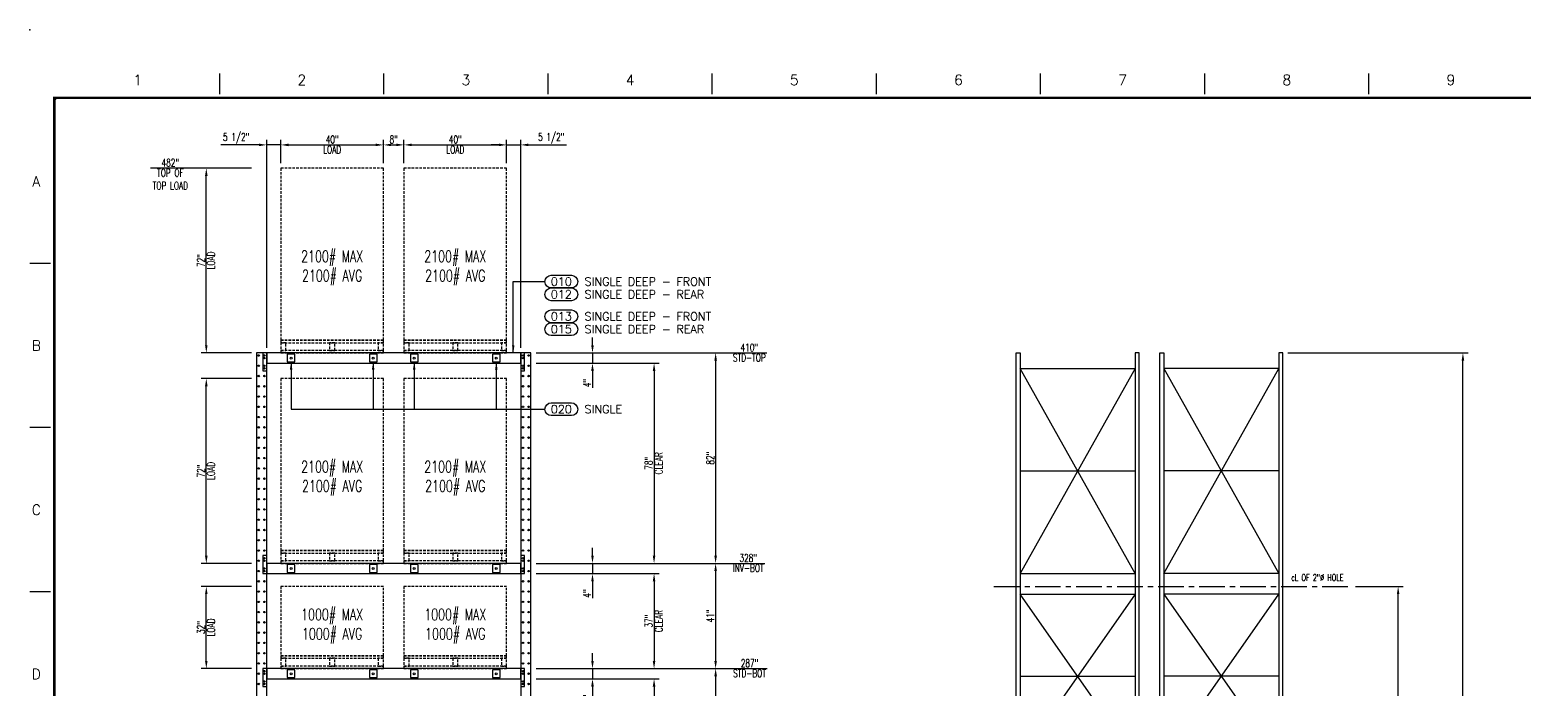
# Model space of a CAD drawing. Extents: x -805 to 239, y -158 to 536.
# Drawn here: x -805 to -222, y 279 to 536 of the extents above; entities that cross this region are included whole.
import ezdxf
from ezdxf.enums import TextEntityAlignment as Align

# ---------------------------------------------------------------- set-up
doc = ezdxf.new("R2010")
doc.units = 0
doc.header["$LTSCALE"] = 8
doc.header["$MEASUREMENT"] = 0
doc.linetypes.add('CENTER', pattern=[2, 1.25, -0.25, 0.25, -0.25])
doc.linetypes.add('HIDDEN2', pattern=[0.1875, 0.125, -0.0625])
doc.layers.get('0').update_dxf_attribs({"linetype": 'CONTINUOUS'})
doc.layers.get('DEFPOINTS').update_dxf_attribs({"linetype": 'CONTINUOUS'})
for name, color, linetype in [('BORD', 15, 'CONTINUOUS'), ('CENTERL', 135, 'CENTER'), ('FDIM', 2, 'CONTINUOUS'), ('OBJGREEN', 3, 'CONTINUOUS'), ('RACKDIM', 7, 'CONTINUOUS'), ('RACKLOAD', 254, 'HIDDEN2'), ('RACKPALLET', 254, 'HIDDEN2'), ('RACKSHELF', 20, 'CONTINUOUS'), ('RACKUPRIGHT', 180, 'CONTINUOUS'), ('TEXTL', 3, 'CONTINUOUS')]:
    doc.layers.add(name, color=color, linetype=linetype)
doc.styles.add('2thirds', font='romans.shx', dxfattribs={"width": 0.7})
doc.styles.add('DCMARCH', font='stylu.ttf', dxfattribs={"width": 0.75, "oblique": 15})
doc.styles.add('ROMAND', font='ROMAND')
doc.styles.add('SIMPLEX', font='SIMPLEX')
doc.dimstyles.new('2tfrac16', dxfattribs={"dimscale": 32, "dimtxt": 0.0938, "dimasz": 0.0938, "dimexe": 0.0625, "dimexo": 0.0625, "dimgap": 0.01, "dimtad": 1, "dimdec": 4, "dimzin": 1, "dimdsep": 46, "dimlunit": 5, "dimtxsty": '2thirds', "dimcen": 0.0625, "dimclrd": 256, "dimclre": 256, "dimclrt": 256, "dimadec": 0, "dimazin": 0, "dimtfac": 0.75, "dimtdec": 4, "dimtmove": 0, "dimatfit": 0, "dimfxl": 0, "dimtvp": 0.75, "dimfrac": 2, "dimtolj": 1, "dimtzin": 0, "dimarcsym": 0})
doc.dimstyles.new('2tfrac32', dxfattribs={"dimscale": 32, "dimtxt": 0.0938, "dimasz": 0.0938, "dimexe": 0.0625, "dimexo": 0.0625, "dimgap": 0.01, "dimtad": 1, "dimdec": 5, "dimzin": 1, "dimdsep": 46, "dimlunit": 5, "dimtxsty": '2thirds', "dimcen": 0.0625, "dimclrd": 256, "dimclre": 256, "dimclrt": 256, "dimadec": 0, "dimazin": 0, "dimtfac": 0.75, "dimtdec": 4, "dimtmove": 0, "dimatfit": 0, "dimfxl": 0, "dimtvp": 0.75, "dimfrac": 2, "dimtolj": 1, "dimtzin": 0, "dimarcsym": 0})

# ---------------------------------------------------------------- blocks, each defined once
blk = doc.blocks.new('*D27')
at = {"layer": 'DEFPOINTS', "color": 0}
for p in [(-609.46, 287), (-609.46, 283), (-585.47, 283)]:
    blk.add_point(p, dxfattribs=at)
at = {"layer": 'RACKDIM', "lineweight": -2}
for p, q in [((-585.47, 290), (-585.47, 293)), ((-607.46, 287), (-583.46, 287)), ((-585.47, 287), (-585.47, 283)), ((-607.46, 283), (-583.46, 283)), ((-585.47, 280), (-585.47, 273.46))]:
    blk.add_line(p, q, dxfattribs=at)
at = {"layer": 'RACKDIM'}
for points in [[(-585.97, 290), (-584.96, 290), (-585.47, 287)], [(-585.97, 280), (-584.96, 280), (-585.47, 283)]]:
    blk.add_solid(points, dxfattribs=at)
at = {"layer": 'RACKDIM', "insert": (-587.57, 275.23), "char_height": 3.002, "attachment_point": 5, "rotation": 89.99979, "style": '2thirds'}
blk.add_mtext('\\A1;4"', dxfattribs=at)
blk = doc.blocks.new('*D28')
at = {"layer": 'DEFPOINTS', "color": 0}
for p in [(-609.46, 283), (-609.46, 246), (-561.47, 246)]:
    blk.add_point(p, dxfattribs=at)
at = {"layer": 'RACKDIM', "lineweight": -2}
for p, q in [((-607.46, 283), (-559.46, 283)), ((-561.46, 280), (-561.47, 249)), ((-607.46, 246), (-559.47, 246))]:
    blk.add_line(p, q, dxfattribs=at)
at = {"layer": 'RACKDIM'}
for points in [[(-561.97, 280), (-560.96, 280), (-561.46, 283)], [(-561.97, 249), (-560.96, 249), (-561.47, 246)]]:
    blk.add_solid(points, dxfattribs=at)
at = {"layer": 'RACKDIM', "char_height": 3.002, "attachment_point": 5, "rotation": 89.99979, "style": '2thirds'}
for s, insert in [('\\A1;CLEAR', (-559.64, 264.5)), ('\\A1;37"', (-563.57, 264.5))]:
    blk.add_mtext(s, dxfattribs=dict(at, insert=insert))
blk = doc.blocks.new('*D29')
at = {"layer": 'DEFPOINTS', "color": 0}
for p in [(-609.46, 287), (-609.46, 246), (-537.47, 246)]:
    blk.add_point(p, dxfattribs=at)
at = {"layer": 'RACKDIM', "lineweight": -2}
for p, q in [((-607.46, 287), (-535.46, 287)), ((-537.46, 284), (-537.47, 249)), ((-607.46, 246), (-535.47, 246))]:
    blk.add_line(p, q, dxfattribs=at)
at = {"layer": 'RACKDIM'}
for points in [[(-537.97, 284), (-536.96, 284), (-537.46, 287)], [(-537.97, 249), (-536.96, 249), (-537.47, 246)]]:
    blk.add_solid(points, dxfattribs=at)
at = {"layer": 'RACKDIM', "insert": (-539.57, 266.5), "char_height": 3.002, "attachment_point": 5, "rotation": 89.99979, "style": '2thirds'}
blk.add_mtext('\\A1;41"', dxfattribs=at)
blk = doc.blocks.new('*D30')
at = {"layer": 'DEFPOINTS', "color": 0}
for p in [(-609.46, 287), (-531.46, 287), (-712.46, 0)]:
    blk.add_point(p, dxfattribs=at)
at = {"layer": 'RACKDIM', "lineweight": -2}
blk.add_line((-607.46, 287), (-517.34, 287), dxfattribs=at)
at = {"layer": 'RACKDIM', "attachment_point": 5, "style": '2thirds'}
for s, insert, char_height in [('\\A1;STD-BOT', (-524.24, 285.18), 3.0016), ('\\A1;287"', (-524.24, 289.11), 3.002)]:
    blk.add_mtext(s, dxfattribs=dict(at, insert=insert, char_height=char_height))
blk = doc.blocks.new('*D31')
at = {"layer": 'DEFPOINTS', "color": 0}
for p in [(-736.02, 319), (-716.46, 319), (-716.46, 287)]:
    blk.add_point(p, dxfattribs=at)
at = {"layer": 'RACKDIM', "lineweight": -2}
for p, q in [((-718.46, 319), (-738.02, 319)), ((-736.02, 290), (-736.02, 316)), ((-718.46, 287), (-738.02, 287))]:
    blk.add_line(p, q, dxfattribs=at)
at = {"layer": 'RACKDIM'}
for points in [[(-736.52, 316), (-735.52, 316), (-736.02, 319)], [(-736.52, 290), (-735.52, 290), (-736.02, 287)]]:
    blk.add_solid(points, dxfattribs=at)
at = {"layer": 'RACKDIM', "char_height": 3.002, "attachment_point": 5, "rotation": 89.99979, "style": '2thirds'}
for s, insert in [('\\A1;32"', (-738.12, 303)), ('\\A1;LOAD', (-734.2, 303))]:
    blk.add_mtext(s, dxfattribs=dict(at, insert=insert))
blk = doc.blocks.new('*D32')
at = {"layer": 'DEFPOINTS', "color": 0}
for p in [(-609.46, 328), (-609.46, 324), (-585.47, 324)]:
    blk.add_point(p, dxfattribs=at)
at = {"layer": 'RACKDIM', "lineweight": -2}
for p, q in [((-585.47, 331), (-585.47, 334)), ((-607.46, 328), (-583.46, 328)), ((-585.47, 328), (-585.47, 324)), ((-607.46, 324), (-583.46, 324)), ((-585.47, 321), (-585.47, 314.46))]:
    blk.add_line(p, q, dxfattribs=at)
at = {"layer": 'RACKDIM'}
for points in [[(-585.97, 331), (-584.96, 331), (-585.47, 328)], [(-585.97, 321), (-584.96, 321), (-585.47, 324)]]:
    blk.add_solid(points, dxfattribs=at)
at = {"layer": 'RACKDIM', "insert": (-587.57, 316.23), "char_height": 3.002, "attachment_point": 5, "rotation": 89.99979, "style": '2thirds'}
blk.add_mtext('\\A1;4"', dxfattribs=at)
blk = doc.blocks.new('*D33')
at = {"layer": 'DEFPOINTS', "color": 0}
for p in [(-609.46, 324), (-609.46, 287), (-561.47, 287)]:
    blk.add_point(p, dxfattribs=at)
at = {"layer": 'RACKDIM', "lineweight": -2}
for p, q in [((-607.46, 324), (-559.46, 324)), ((-561.46, 321), (-561.47, 290)), ((-607.46, 287), (-559.47, 287))]:
    blk.add_line(p, q, dxfattribs=at)
at = {"layer": 'RACKDIM'}
for points in [[(-561.97, 321), (-560.96, 321), (-561.46, 324)], [(-561.97, 290), (-560.96, 290), (-561.47, 287)]]:
    blk.add_solid(points, dxfattribs=at)
at = {"layer": 'RACKDIM', "char_height": 3.002, "attachment_point": 5, "rotation": 89.99979, "style": '2thirds'}
for s, insert in [('\\A1;CLEAR', (-559.64, 305.5)), ('\\A1;37"', (-563.57, 305.5))]:
    blk.add_mtext(s, dxfattribs=dict(at, insert=insert))
blk = doc.blocks.new('*D34')
at = {"layer": 'DEFPOINTS', "color": 0}
for p in [(-609.46, 328), (-609.46, 287), (-537.47, 287)]:
    blk.add_point(p, dxfattribs=at)
at = {"layer": 'RACKDIM', "lineweight": -2}
for p, q in [((-607.46, 328), (-535.46, 328)), ((-537.46, 325), (-537.47, 290)), ((-607.46, 287), (-535.47, 287))]:
    blk.add_line(p, q, dxfattribs=at)
at = {"layer": 'RACKDIM'}
for points in [[(-537.97, 325), (-536.96, 325), (-537.46, 328)], [(-537.97, 290), (-536.96, 290), (-537.47, 287)]]:
    blk.add_solid(points, dxfattribs=at)
at = {"layer": 'RACKDIM', "insert": (-539.57, 307.5), "char_height": 3.002, "attachment_point": 5, "rotation": 89.99979, "style": '2thirds'}
blk.add_mtext('\\A1;41"', dxfattribs=at)
blk = doc.blocks.new('*D35')
at = {"layer": 'DEFPOINTS', "color": 0}
for p in [(-609.46, 328), (-531.46, 328), (-712.46, 0)]:
    blk.add_point(p, dxfattribs=at)
at = {"layer": 'RACKDIM', "lineweight": -2}
blk.add_line((-607.46, 328), (-518.34, 328), dxfattribs=at)
at = {"layer": 'RACKDIM', "attachment_point": 5, "style": '2thirds'}
for s, insert, char_height in [('\\A1;INV-BOT', (-524.74, 326.18), 3.0016), ('\\A1;328"', (-524.74, 330.11), 3.002)]:
    blk.add_mtext(s, dxfattribs=dict(at, insert=insert, char_height=char_height))
blk = doc.blocks.new('*D36')
at = {"layer": 'DEFPOINTS', "color": 0}
for p in [(-736.02, 400), (-716.46, 400), (-716.46, 328)]:
    blk.add_point(p, dxfattribs=at)
at = {"layer": 'RACKDIM', "lineweight": -2}
for p, q in [((-718.46, 400), (-738.02, 400)), ((-736.02, 331), (-736.02, 397)), ((-718.46, 328), (-738.02, 328))]:
    blk.add_line(p, q, dxfattribs=at)
at = {"layer": 'RACKDIM'}
for points in [[(-736.52, 397), (-735.52, 397), (-736.02, 400)], [(-736.52, 331), (-735.52, 331), (-736.02, 328)]]:
    blk.add_solid(points, dxfattribs=at)
at = {"layer": 'RACKDIM', "char_height": 3.002, "attachment_point": 5, "rotation": 89.99979, "style": '2thirds'}
for s, insert in [('\\A1;LOAD', (-734.2, 364)), ('\\A1;72"', (-738.12, 364))]:
    blk.add_mtext(s, dxfattribs=dict(at, insert=insert))
blk = doc.blocks.new('*D37')
at = {"layer": 'DEFPOINTS', "color": 0}
for p in [(-609.46, 410), (-609.46, 406), (-585.47, 406)]:
    blk.add_point(p, dxfattribs=at)
at = {"layer": 'RACKDIM', "lineweight": -2}
for p, q in [((-585.47, 413), (-585.47, 416)), ((-607.46, 410), (-583.46, 410)), ((-585.47, 410), (-585.47, 406)), ((-607.46, 406), (-583.46, 406)), ((-585.47, 403), (-585.47, 396.46))]:
    blk.add_line(p, q, dxfattribs=at)
at = {"layer": 'RACKDIM'}
for points in [[(-585.97, 413), (-584.96, 413), (-585.47, 410)], [(-585.97, 403), (-584.96, 403), (-585.47, 406)]]:
    blk.add_solid(points, dxfattribs=at)
at = {"layer": 'RACKDIM', "insert": (-587.57, 398.23), "char_height": 3.002, "attachment_point": 5, "rotation": 89.99979, "style": '2thirds'}
blk.add_mtext('\\A1;4"', dxfattribs=at)
blk = doc.blocks.new('*D38')
at = {"layer": 'DEFPOINTS', "color": 0}
for p in [(-609.46, 406), (-609.46, 328), (-561.47, 328)]:
    blk.add_point(p, dxfattribs=at)
at = {"layer": 'RACKDIM', "lineweight": -2}
for p, q in [((-607.46, 406), (-559.46, 406)), ((-561.46, 403), (-561.47, 331)), ((-607.46, 328), (-559.47, 328))]:
    blk.add_line(p, q, dxfattribs=at)
at = {"layer": 'RACKDIM'}
for points in [[(-561.97, 403), (-560.96, 403), (-561.46, 406)], [(-561.97, 331), (-560.96, 331), (-561.47, 328)]]:
    blk.add_solid(points, dxfattribs=at)
at = {"layer": 'RACKDIM', "char_height": 3.002, "attachment_point": 5, "rotation": 89.99979, "style": '2thirds'}
for s, insert in [('\\A1;78"', (-563.57, 367)), ('\\A1;CLEAR', (-559.64, 367))]:
    blk.add_mtext(s, dxfattribs=dict(at, insert=insert))
blk = doc.blocks.new('*D39')
at = {"layer": 'DEFPOINTS', "color": 0}
for p in [(-609.46, 410), (-609.46, 328), (-537.47, 328)]:
    blk.add_point(p, dxfattribs=at)
at = {"layer": 'RACKDIM', "lineweight": -2}
for p, q in [((-607.46, 410), (-535.46, 410)), ((-537.46, 407), (-537.47, 331)), ((-607.46, 328), (-535.47, 328))]:
    blk.add_line(p, q, dxfattribs=at)
at = {"layer": 'RACKDIM'}
for points in [[(-537.97, 407), (-536.96, 407), (-537.46, 410)], [(-537.97, 331), (-536.96, 331), (-537.47, 328)]]:
    blk.add_solid(points, dxfattribs=at)
at = {"layer": 'RACKDIM', "insert": (-539.57, 369), "char_height": 3.002, "attachment_point": 5, "rotation": 89.99979, "style": '2thirds'}
blk.add_mtext('\\A1;82"', dxfattribs=at)
blk = doc.blocks.new('*D40')
at = {"layer": 'DEFPOINTS', "color": 0}
for p in [(-609.46, 410), (-531.46, 410), (-712.46, 0)]:
    blk.add_point(p, dxfattribs=at)
at = {"layer": 'RACKDIM', "lineweight": -2}
blk.add_line((-607.46, 410), (-517.54, 410), dxfattribs=at)
at = {"layer": 'RACKDIM', "attachment_point": 5, "style": '2thirds'}
for s, insert, char_height in [('\\A1;410"', (-524.34, 412.11), 3.002), ('\\A1;STD-TOP', (-524.34, 408.18), 3.0016)]:
    blk.add_mtext(s, dxfattribs=dict(at, insert=insert, char_height=char_height))
blk = doc.blocks.new('*D41')
at = {"layer": 'DEFPOINTS', "color": 0}
for p in [(-736.02, 482), (-716.46, 482), (-716.46, 410)]:
    blk.add_point(p, dxfattribs=at)
at = {"layer": 'RACKDIM', "lineweight": -2}
for p, q in [((-718.46, 482), (-738.02, 482)), ((-736.02, 413), (-736.02, 479)), ((-718.46, 410), (-738.02, 410))]:
    blk.add_line(p, q, dxfattribs=at)
at = {"layer": 'RACKDIM'}
for points in [[(-736.52, 479), (-735.52, 479), (-736.02, 482)], [(-736.52, 413), (-735.52, 413), (-736.02, 410)]]:
    blk.add_solid(points, dxfattribs=at)
at = {"layer": 'RACKDIM', "char_height": 3.002, "attachment_point": 5, "rotation": 89.99979, "style": '2thirds'}
for s, insert in [('\\A1;LOAD', (-734.2, 446)), ('\\A1;72"', (-738.12, 446))]:
    blk.add_mtext(s, dxfattribs=dict(at, insert=insert))
blk = doc.blocks.new('*D42')
at = {"layer": 'DEFPOINTS', "color": 0}
for p in [(-712.46, 491.07), (-706.96, 482), (-712.46, 410)]:
    blk.add_point(p, dxfattribs=at)
at = {"layer": 'RACKDIM', "lineweight": -2}
for p, q in [((-715.47, 491.07), (-730.31, 491.07)), ((-712.46, 412), (-712.46, 493.07)), ((-706.96, 491.07), (-712.46, 491.07)), ((-706.96, 484), (-706.96, 493.07)), ((-703.96, 491.07), (-700.96, 491.07))]:
    blk.add_line(p, q, dxfattribs=at)
at = {"layer": 'RACKDIM'}
for points in [[(-715.47, 491.57), (-715.47, 490.57), (-712.46, 491.07)], [(-703.96, 491.57), (-703.96, 490.57), (-706.96, 491.07)]]:
    blk.add_solid(points, dxfattribs=at)
at = {"layer": 'RACKDIM', "insert": (-724.39, 493.67), "char_height": 3.002, "attachment_point": 5, "style": '2thirds'}
blk.add_mtext('\\A1;5 1/2"', dxfattribs=at)
blk = doc.blocks.new('*D43')
at = {"layer": 'DEFPOINTS', "color": 0}
for p in [(-666.96, 491.07), (-706.96, 482), (-666.96, 482)]:
    blk.add_point(p, dxfattribs=at)
at = {"layer": 'RACKDIM', "lineweight": -2}
for p, q in [((-706.96, 484), (-706.96, 493.07)), ((-703.96, 491.07), (-669.97, 491.07)), ((-666.96, 484), (-666.96, 493.07))]:
    blk.add_line(p, q, dxfattribs=at)
at = {"layer": 'RACKDIM'}
for points in [[(-703.96, 491.57), (-703.96, 490.57), (-706.96, 491.07)], [(-669.97, 491.57), (-669.97, 490.57), (-666.96, 491.07)]]:
    blk.add_solid(points, dxfattribs=at)
at = {"layer": 'RACKDIM', "char_height": 3.002, "attachment_point": 5, "style": '2thirds'}
for s, insert in [('\\A1;LOAD', (-686.96, 489.24)), ('\\A1;40"', (-686.96, 493.17))]:
    blk.add_mtext(s, dxfattribs=dict(at, insert=insert))
blk = doc.blocks.new('*D44')
at = {"layer": 'DEFPOINTS', "color": 0}
for p in [(-658.96, 491.07), (-666.96, 482), (-658.96, 482)]:
    blk.add_point(p, dxfattribs=at)
at = {"layer": 'RACKDIM', "lineweight": -2}
for p, q in [((-666.96, 484), (-666.96, 493.07)), ((-663.96, 491.07), (-661.97, 491.07)), ((-658.96, 484), (-658.96, 493.07))]:
    blk.add_line(p, q, dxfattribs=at)
at = {"layer": 'RACKDIM'}
for points in [[(-663.96, 491.57), (-663.96, 490.57), (-666.96, 491.07)], [(-661.97, 491.57), (-661.97, 490.57), (-658.96, 491.07)]]:
    blk.add_solid(points, dxfattribs=at)
at = {"layer": 'RACKDIM', "insert": (-662.96, 493.17), "char_height": 3.002, "attachment_point": 5, "style": '2thirds'}
blk.add_mtext('\\A1;8"', dxfattribs=at)
blk = doc.blocks.new('*D45')
at = {"layer": 'DEFPOINTS', "color": 0}
for p in [(-618.96, 491.07), (-658.96, 482), (-618.96, 482)]:
    blk.add_point(p, dxfattribs=at)
at = {"layer": 'RACKDIM', "lineweight": -2}
for p, q in [((-658.96, 484), (-658.96, 493.07)), ((-655.96, 491.07), (-621.97, 491.07)), ((-618.96, 484), (-618.96, 493.07))]:
    blk.add_line(p, q, dxfattribs=at)
at = {"layer": 'RACKDIM'}
for points in [[(-655.96, 491.57), (-655.96, 490.57), (-658.96, 491.07)], [(-621.97, 491.57), (-621.97, 490.57), (-618.96, 491.07)]]:
    blk.add_solid(points, dxfattribs=at)
at = {"layer": 'RACKDIM', "char_height": 3.002, "attachment_point": 5, "style": '2thirds'}
for s, insert in [('\\A1;LOAD', (-638.96, 489.24)), ('\\A1;40"', (-638.96, 493.17))]:
    blk.add_mtext(s, dxfattribs=dict(at, insert=insert))
blk = doc.blocks.new('*D46')
at = {"layer": 'DEFPOINTS', "color": 0}
for p in [(-613.46, 491.07), (-618.96, 482), (-613.46, 410)]:
    blk.add_point(p, dxfattribs=at)
at = {"layer": 'RACKDIM', "lineweight": -2}
for p, q in [((-621.97, 491.07), (-624.97, 491.07)), ((-618.96, 484), (-618.96, 493.07)), ((-618.96, 491.07), (-613.46, 491.07)), ((-613.46, 412), (-613.46, 493.07)), ((-610.46, 491.07), (-595.62, 491.07))]:
    blk.add_line(p, q, dxfattribs=at)
at = {"layer": 'RACKDIM'}
for points in [[(-621.97, 491.57), (-621.97, 490.57), (-618.96, 491.07)], [(-610.46, 491.57), (-610.46, 490.57), (-613.46, 491.07)]]:
    blk.add_solid(points, dxfattribs=at)
at = {"layer": 'RACKDIM', "insert": (-601.54, 493.67), "char_height": 3.002, "attachment_point": 5, "style": '2thirds'}
blk.add_mtext('\\A1;5 1/2"', dxfattribs=at)
blk = doc.blocks.new('*D47')
at = {"layer": 'DEFPOINTS', "color": 0}
for p in [(-742.02, 482), (-716.46, 482), (-712.46, 0)]:
    blk.add_point(p, dxfattribs=at)
at = {"layer": 'RACKDIM', "lineweight": -2}
for p, q in [((-736.01, 482), (-757.74, 482)), ((-730.01, 482), (-736.01, 482)), ((-718.46, 482), (-730.01, 482))]:
    blk.add_line(p, q, dxfattribs=at)
at = {"layer": 'RACKDIM', "char_height": 3.002, "attachment_point": 5, "style": '2thirds'}
for s, insert in [('\\A1;482"', (-750.04, 484.11)), ('\\A1;TOP OF\\PTOP LOAD', (-750.04, 477.68))]:
    blk.add_mtext(s, dxfattribs=dict(at, insert=insert))
blk = doc.blocks.new('sbord_d')
at = {"layer": 'BORD'}
for p, q in [((2, 20.062), (2, 20.312)), ((4, 20.062), (4, 20.312)), ((6, 20.062), (6, 20.312)), ((8, 20.062), (8, 20.312)), ((10, 20.062), (10, 20.312)), ((12, 20.062), (12, 20.312)), ((14, 20.062), (14, 20.312)), ((16, 20.062), (16, 20.312)), ((-0.062, 18), (-0.312, 18)), ((-0.062, 16), (-0.312, 16)), ((-0.062, 14), (-0.312, 14))]:
    blk.add_line(p, q, dxfattribs=at)
at = {"layer": 'BORD', "const_width": 0.0313}
blk.add_lwpolyline([(-0.016, -0.016), (32.016, -0.016), (32.016, 20.016), (-0.016, 20.016)], close=True, dxfattribs=at)
at = {"layer": 'TEXTL'}
for p in [(-0.312, 20.844), (0, 20)]:
    blk.add_point(p, dxfattribs=at)
at = {"layer": 'BORD', "style": 'ROMAND'}
for s, p in [('1', (1, 20.234)), ('2', (3, 20.234)), ('3', (5, 20.234)), ('4', (7, 20.234)), ('5', (9, 20.234)), ('6', (11, 20.234)), ('7', (13, 20.234)), ('8', (15, 20.234)), ('9', (17, 20.234)), ('A', (-0.234, 19)), ('B', (-0.234, 17)), ('C', (-0.234, 15)), ('D', (-0.234, 13))]:
    blk.add_text(s, height=0.125, dxfattribs=at).set_placement(p, align=Align.MIDDLE)
at = {"layer": 'TEXTL', "flags": 8}
for tag, height, style, p in [('TITLE1', 0.156, 'SIMPLEX', (30.266, 2.776)), ('TITLE2', 0.156, 'SIMPLEX', (30.266, 2.443)), ('CHK', 0.0938, 'SIMPLEX', (29.828, 0.883)), ('APP', 0.0938, 'SIMPLEX', (30.703, 0.883)), ('JOB#', 0.125, 'ROMAND', (30.12, 0.133)), ('SHT', 0.125, 'ROMAND', (31.193, 0.133)), ('REV', 0.125, 'ROMAND', (31.789, 0.133))]:
    blk.add_attdef(tag, text='', height=height, dxfattribs=dict(at, style=style)).set_placement(p, align=Align.MIDDLE)
at = {"layer": 'TEXTL', "style": 'SIMPLEX', "flags": 8}
for tag, height, p in [('CUSTOMER', 0.156, (30.266, 1.697)), ('LOCATION', 0.125, (30.266, 1.364)), ('REVC', 0.0781, (20.259, 0.945)), ('CCHK', 0.0781, (27.255, 0.943)), ('REVB', 0.0781, (20.259, 0.695)), ('BCHK', 0.0781, (27.255, 0.683)), ('REVA', 0.0781, (20.259, 0.445)), ('ACHK', 0.0781, (27.255, 0.443))]:
    blk.add_attdef(tag, text='', height=height, dxfattribs=at).set_placement(p, align=Align.CENTER)
at = {"layer": 'TEXTL', "flags": 8}
for tag, p, height, style in [('REVCDESC', (20.625, 0.943), 0.0781, 'SIMPLEX'), ('REVBDESC', (20.625, 0.683), 0.0781, 'SIMPLEX'), ('REVADESC', (20.625, 0.443), 0.0781, 'SIMPLEX'), ('DWG#', (30.055, -0.566), 0.0938, 'ROMAND')]:
    blk.add_attdef(tag, p, '', height=height, dxfattribs=dict(at, style=style))
at = {"layer": 'TEXTL', "style": 'DCMARCH', "oblique": 15, "width": 0.75, "flags": 8}
for tag, p in [('CBY', (26.755, 0.943)), ('BBY', (26.755, 0.683)), ('ABY', (26.755, 0.443))]:
    blk.add_attdef(tag, text='', height=0.0781, dxfattribs=at).set_placement(p, align=Align.CENTER)
at = {"layer": 'TEXTL', "style": 'SIMPLEX', "flags": 8}
for tag, height, width, p, p2 in [('CAPP', 0.0781, 1.292308, (27.588, 0.944), (27.963, 0.944)), ('CDT', 0.0781, 1.866, (28.071, 0.943), (28.46, 0.943)), ('SCALE', 0.0938, 1.702732, (31.234, 0.837), (31.941, 0.837)), ('BAPP', 0.0781, 1.292308, (27.588, 0.683), (27.963, 0.683)), ('BDT', 0.0781, 1.866, (28.071, 0.683), (28.46, 0.683)), ('DATE', 0.0938, 2.134634, (28.609, 0.462), (29.315, 0.462)), ('CHKDT', 0.0938, 1.555556, (29.484, 0.462), (30.172, 0.462)), ('APPDT', 0.0938, 1.555556, (30.359, 0.462), (31.047, 0.462)), ('PLOT#', 0.0938, 8.555556, (31.234, 0.462), (31.922, 0.462)), ('AAPP', 0.0781, 1.275949, (27.588, 0.443), (27.963, 0.443)), ('ADT', 0.0781, 1.833263, (28.071, 0.443), (28.46, 0.443))]:
    blk.add_attdef(tag, text='', height=height, dxfattribs=dict(at, width=width)).set_placement(p, p2, align=Align.FIT)
at = {"layer": 'TEXTL', "style": 'DCMARCH', "oblique": 15, "width": 0.75, "flags": 8}
blk.add_attdef('DRBY', (28.593, 0.821), '', height=0.125, dxfattribs=at)
blk = doc.blocks.new('UPRT-48-410')
for p, q in [((-1.625, 404), (-46.375, 404)), ((-46.375, 404), (-1.625, 324)), ((-46.375, 324), (-1.625, 404)), ((-1.625, 364), (-46.375, 364)), ((-1.625, 324), (-46.375, 324)), ((-1.625, 316), (-46.375, 316)), ((-46.375, 316), (-1.625, 252)), ((-46.375, 252), (-1.625, 316)), ((-1.625, 284), (-46.375, 284)), ((-46.375, 188), (-1.625, 252)), ((-46.375, 252), (-1.625, 188)), ((-1.625, 252), (-46.375, 252)), ((-1.625, 220), (-46.375, 220)), ((-1.625, 188), (-46.375, 188)), ((-46.375, 160), (-1.625, 188)), ((-46.375, 188), (-1.625, 160)), ((-1.625, 160), (-46.375, 160)), ((-46.375, 96), (-1.625, 152)), ((-46.375, 152), (-3.25, 96)), ((-1.625, 152), (-46.375, 152)), ((-1.625, 124), (-46.375, 124)), ((-3.25, 96), (-46.375, 96)), ((-46.375, 96), (-3.25, 68)), ((-46.375, 68), (-3.25, 96)), ((-46.375, 36), (-3.25, 68)), ((-46.375, 68), (-3.25, 36)), ((-3.25, 68), (-46.375, 68)), ((-3.25, 36), (-46.375, 36)), ((-46.375, 36), (-3.25, 4)), ((-46.375, 4), (-3.25, 36)), ((-3.25, 4), (-46.375, 4))]:
    blk.add_line(p, q)
for points in [[(-46.375, 0), (-48, 0), (-48, 410), (-46.375, 410)], [(-1.625, 0), (0, 0), (0, 410), (-1.625, 410)], [(-3.25, 0), (-1.625, 0), (-1.625, 108), (-3.25, 108)]]:
    blk.add_lwpolyline(points, close=True)
blk = doc.blocks.new('*D71')
at = {"layer": 'DEFPOINTS', "color": 0}
for p in [(-316.33, 410), (-246.14, 410), (-316.33, 0)]:
    blk.add_point(p, dxfattribs=at)
at = {"layer": 'RACKDIM', "lineweight": -2}
for p, q in [((-314.33, 410), (-244.14, 410)), ((-246.14, 3), (-246.14, 407)), ((-314.33, 0), (-244.14, 0))]:
    blk.add_line(p, q, dxfattribs=at)
at = {"layer": 'RACKDIM'}
for points in [[(-246.64, 407), (-245.64, 407), (-246.14, 410)], [(-246.64, 3), (-245.64, 3), (-246.14, 0)]]:
    blk.add_solid(points, dxfattribs=at)
at = {"layer": 'RACKDIM', "insert": (-248.25, 205), "char_height": 3.0016, "attachment_point": 5, "rotation": 90, "style": '2thirds'}
blk.add_mtext('\\A1;410" RACK HEIGHT ', dxfattribs=at)
blk = doc.blocks.new('*D68')
at = {"layer": 'DEFPOINTS', "color": 0}
for p in [(-290.01, 319), (-271.4, 319), (-290.01, 155)]:
    blk.add_point(p, dxfattribs=at)
at = {"layer": 'RACKDIM', "lineweight": -2}
for p, q in [((-288.01, 319), (-269.4, 319)), ((-271.4, 158), (-271.4, 316)), ((-288.01, 155), (-269.4, 155))]:
    blk.add_line(p, q, dxfattribs=at)
at = {"layer": 'RACKDIM'}
for points in [[(-271.9, 316), (-270.9, 316), (-271.4, 319)], [(-271.9, 158), (-270.9, 158), (-271.4, 155)]]:
    blk.add_solid(points, dxfattribs=at)
at = {"layer": 'RACKDIM', "insert": (-273.51, 237), "char_height": 3.002, "attachment_point": 5, "rotation": 90, "style": '2thirds'}
blk.add_mtext('\\A1;164"', dxfattribs=at)

msp = doc.modelspace()

# ---------------------------------------------------------------- linework, layer by layer
at = {"layer": 'CENTERL'}
msp.add_line((-428.95703, 318.99991), (-290.0104, 318.99991), dxfattribs=at)
at = {"layer": 'FDIM'}
for points in [[(-601.55616, 435.3199, -1), (-601.55616, 440.3035), (-593.67917, 440.3035, -1), (-593.67917, 435.3199)], [(-601.55616, 430.3363, -1), (-601.55616, 435.3199), (-593.67917, 435.3199, -1), (-593.67917, 430.3363)], [(-601.55616, 421.74874, -1), (-601.55616, 426.73234), (-593.67917, 426.73234, -1), (-593.67917, 421.74874)], [(-601.55616, 416.76514, -1), (-601.55616, 421.74874), (-593.67917, 421.74874, -1), (-593.67917, 416.76514)], [(-601.55616, 385.58671, -1), (-601.55616, 390.57031), (-593.67917, 390.57031, -1), (-593.67917, 385.58671)]]:
    msp.add_lwpolyline(points, format="xyb", close=True, dxfattribs=at)
at = {"layer": 'RACKLOAD'}
for points in [[(-706.96495, 415), (-666.96495, 415), (-666.96495, 482), (-706.96495, 482), (-706.96495, 415)], [(-658.96495, 415), (-618.96495, 415), (-618.96495, 482), (-658.96495, 482), (-658.96495, 415)], [(-706.96495, 333), (-666.96495, 333), (-666.96495, 400), (-706.96495, 400), (-706.96495, 333)], [(-658.96495, 333), (-618.96495, 333), (-618.96495, 400), (-658.96495, 400), (-658.96495, 333)], [(-706.96495, 292), (-666.96495, 292), (-666.96495, 319), (-706.96495, 319), (-706.96495, 292)], [(-658.96495, 292), (-618.96495, 292), (-618.96495, 319), (-658.96495, 319), (-658.96495, 292)]]:
    msp.add_lwpolyline(points, dxfattribs=at)
at = {"layer": 'RACKPALLET'}
for points in [[(-706.96495, 414), (-666.96495, 414), (-666.96495, 415), (-706.96495, 415), (-706.96495, 414)], [(-706.96495, 411), (-704.96495, 411), (-704.96495, 414), (-706.96495, 414), (-706.96495, 411)], [(-687.96495, 411), (-685.96495, 411), (-685.96495, 414), (-687.96495, 414), (-687.96495, 411)], [(-668.96495, 411), (-666.96495, 411), (-666.96495, 414), (-668.96495, 414), (-668.96495, 411)], [(-658.96495, 414), (-618.96495, 414), (-618.96495, 415), (-658.96495, 415), (-658.96495, 414)], [(-658.96495, 411), (-656.96495, 411), (-656.96495, 414), (-658.96495, 414), (-658.96495, 411)], [(-639.96495, 411), (-637.96495, 411), (-637.96495, 414), (-639.96495, 414), (-639.96495, 411)], [(-620.96495, 411), (-618.96495, 411), (-618.96495, 414), (-620.96495, 414), (-620.96495, 411)], [(-706.96495, 410), (-666.96495, 410), (-666.96495, 411), (-706.96495, 411), (-706.96495, 410)], [(-658.96495, 410), (-618.96495, 410), (-618.96495, 411), (-658.96495, 411), (-658.96495, 410)], [(-706.96495, 332), (-666.96495, 332), (-666.96495, 333), (-706.96495, 333), (-706.96495, 332)], [(-658.96495, 332), (-618.96495, 332), (-618.96495, 333), (-658.96495, 333), (-658.96495, 332)], [(-706.96495, 329), (-704.96495, 329), (-704.96495, 332), (-706.96495, 332), (-706.96495, 329)], [(-706.96495, 328), (-666.96495, 328), (-666.96495, 329), (-706.96495, 329), (-706.96495, 328)], [(-687.96495, 329), (-685.96495, 329), (-685.96495, 332), (-687.96495, 332), (-687.96495, 329)], [(-668.96495, 329), (-666.96495, 329), (-666.96495, 332), (-668.96495, 332), (-668.96495, 329)], [(-658.96495, 329), (-656.96495, 329), (-656.96495, 332), (-658.96495, 332), (-658.96495, 329)], [(-658.96495, 328), (-618.96495, 328), (-618.96495, 329), (-658.96495, 329), (-658.96495, 328)], [(-639.96495, 329), (-637.96495, 329), (-637.96495, 332), (-639.96495, 332), (-639.96495, 329)], [(-620.96495, 329), (-618.96495, 329), (-618.96495, 332), (-620.96495, 332), (-620.96495, 329)], [(-706.96495, 291), (-666.96495, 291), (-666.96495, 292), (-706.96495, 292), (-706.96495, 291)], [(-658.96495, 291), (-618.96495, 291), (-618.96495, 292), (-658.96495, 292), (-658.96495, 291)], [(-706.96495, 288), (-704.96495, 288), (-704.96495, 291), (-706.96495, 291), (-706.96495, 288)], [(-706.96495, 287), (-666.96495, 287), (-666.96495, 288), (-706.96495, 288), (-706.96495, 287)], [(-687.96495, 288), (-685.96495, 288), (-685.96495, 291), (-687.96495, 291), (-687.96495, 288)], [(-668.96495, 288), (-666.96495, 288), (-666.96495, 291), (-668.96495, 291), (-668.96495, 288)], [(-658.96495, 288), (-656.96495, 288), (-656.96495, 291), (-658.96495, 291), (-658.96495, 288)], [(-658.96495, 287), (-618.96495, 287), (-618.96495, 288), (-658.96495, 288), (-658.96495, 287)], [(-639.96495, 288), (-637.96495, 288), (-637.96495, 291), (-639.96495, 291), (-639.96495, 288)], [(-620.96495, 288), (-618.96495, 288), (-618.96495, 291), (-620.96495, 291), (-620.96495, 288)]]:
    msp.add_lwpolyline(points, dxfattribs=at)
at = {"layer": 'RACKSHELF'}
for points in [[(-713.96495, 403), (-712.46495, 403), (-712.46495, 410), (-713.96495, 410), (-713.96495, 403)], [(-712.46495, 406), (-613.46495, 406), (-613.46495, 410), (-712.46495, 410), (-712.46495, 406)], [(-704.46495, 406.5), (-701.46495, 406.5), (-701.46495, 409.5), (-704.46495, 409.5), (-704.46495, 406.5)], [(-672.46495, 406.5), (-669.46495, 406.5), (-669.46495, 409.5), (-672.46495, 409.5), (-672.46495, 406.5)], [(-656.46495, 406.5), (-653.46495, 406.5), (-653.46495, 409.5), (-656.46495, 409.5), (-656.46495, 406.5)], [(-624.46495, 406.5), (-621.46495, 406.5), (-621.46495, 409.5), (-624.46495, 409.5), (-624.46495, 406.5)], [(-613.46495, 403), (-611.96495, 403), (-611.96495, 410), (-613.46495, 410), (-613.46495, 403)], [(-713.96495, 324), (-712.46495, 324), (-712.46495, 331), (-713.96495, 331), (-713.96495, 324)], [(-712.46495, 324), (-613.46495, 324), (-613.46495, 328), (-712.46495, 328), (-712.46495, 324)], [(-704.46495, 324.5), (-701.46495, 324.5), (-701.46495, 327.5), (-704.46495, 327.5), (-704.46495, 324.5)], [(-672.46495, 324.5), (-669.46495, 324.5), (-669.46495, 327.5), (-672.46495, 327.5), (-672.46495, 324.5)], [(-656.46495, 324.5), (-653.46495, 324.5), (-653.46495, 327.5), (-656.46495, 327.5), (-656.46495, 324.5)], [(-624.46495, 324.5), (-621.46495, 324.5), (-621.46495, 327.5), (-624.46495, 327.5), (-624.46495, 324.5)], [(-613.46495, 324), (-611.96495, 324), (-611.96495, 331), (-613.46495, 331), (-613.46495, 324)], [(-713.96495, 280), (-712.46495, 280), (-712.46495, 287), (-713.96495, 287), (-713.96495, 280)], [(-712.46495, 283), (-613.46495, 283), (-613.46495, 287), (-712.46495, 287), (-712.46495, 283)], [(-704.46495, 283.5), (-701.46495, 283.5), (-701.46495, 286.5), (-704.46495, 286.5), (-704.46495, 283.5)], [(-672.46495, 283.5), (-669.46495, 283.5), (-669.46495, 286.5), (-672.46495, 286.5), (-672.46495, 283.5)], [(-656.46495, 283.5), (-653.46495, 283.5), (-653.46495, 286.5), (-656.46495, 286.5), (-656.46495, 283.5)], [(-624.46495, 283.5), (-621.46495, 283.5), (-621.46495, 286.5), (-624.46495, 286.5), (-624.46495, 283.5)], [(-613.46495, 280), (-611.96495, 280), (-611.96495, 287), (-613.46495, 287), (-613.46495, 280)]]:
    msp.add_lwpolyline(points, dxfattribs=at)
for centre, radius in [((-713.3712, 409), 0.28125), ((-713.3712, 408), 0.28125), ((-702.96495, 408), 0.375), ((-670.96495, 408), 0.375), ((-654.96495, 408), 0.375), ((-622.96495, 408), 0.375), ((-612.5587, 409), 0.28125), ((-612.5587, 408), 0.28125), ((-713.3712, 405), 0.28125), ((-713.3712, 404), 0.28125), ((-612.5587, 405), 0.28125), ((-612.5587, 404), 0.28125), ((-713.3712, 330), 0.28125), ((-713.3712, 329), 0.28125), ((-713.3712, 326), 0.28125), ((-702.96495, 326), 0.375), ((-670.96495, 326), 0.375), ((-654.96495, 326), 0.375), ((-622.96495, 326), 0.375), ((-612.5587, 330), 0.28125), ((-612.5587, 329), 0.28125), ((-612.5587, 326), 0.28125), ((-713.3712, 325), 0.28125), ((-612.5587, 325), 0.28125), ((-713.3712, 286), 0.28125), ((-612.5587, 286), 0.28125), ((-713.3712, 285), 0.28125), ((-713.3712, 282), 0.28125), ((-713.3712, 281), 0.28125), ((-702.96495, 285), 0.375), ((-670.96495, 285), 0.375), ((-654.96495, 285), 0.375), ((-622.96495, 285), 0.375), ((-612.5587, 285), 0.28125), ((-612.5587, 282), 0.28125), ((-612.5587, 281), 0.28125)]:
    msp.add_circle(centre, radius, dxfattribs=at)
at = {"layer": 'RACKUPRIGHT'}
for points in [[(-716.46495, 0.5), (-712.46495, 0.5), (-712.46495, 410), (-716.46495, 410), (-716.46495, 0.5)], [(-613.46495, 0.5), (-609.46495, 0.5), (-609.46495, 410), (-613.46495, 410), (-613.46495, 0.5)]]:
    msp.add_lwpolyline(points, dxfattribs=at)
for centre in [(-715.5587, 409), (-713.3712, 409), (-612.5587, 409), (-610.3712, 409), (-715.5587, 405), (-713.3712, 405), (-612.5587, 405), (-610.3712, 405), (-715.5587, 401), (-715.5587, 397), (-713.3712, 401), (-713.3712, 397), (-612.5587, 401), (-612.5587, 397), (-610.3712, 401), (-610.3712, 397), (-715.5587, 393), (-713.3712, 393), (-612.5587, 393), (-610.3712, 393), (-715.5587, 389), (-715.5587, 385), (-713.3712, 389), (-713.3712, 385), (-612.5587, 389), (-612.5587, 385), (-610.3712, 389), (-610.3712, 385), (-715.5587, 381), (-713.3712, 381), (-612.5587, 381), (-610.3712, 381), (-715.5587, 377), (-715.5587, 373), (-713.3712, 377), (-713.3712, 373), (-612.5587, 377), (-612.5587, 373), (-610.3712, 377), (-610.3712, 373), (-715.5587, 369), (-713.3712, 369), (-612.5587, 369), (-610.3712, 369), (-715.5587, 365), (-715.5587, 361), (-713.3712, 365), (-713.3712, 361), (-612.5587, 365), (-612.5587, 361), (-610.3712, 365), (-610.3712, 361), (-715.5587, 357), (-713.3712, 357), (-612.5587, 357), (-610.3712, 357), (-715.5587, 353), (-713.3712, 353), (-612.5587, 353), (-610.3712, 353), (-715.5587, 349), (-715.5587, 345), (-713.3712, 349), (-713.3712, 345), (-612.5587, 349), (-612.5587, 345), (-610.3712, 349), (-610.3712, 345), (-715.5587, 341), (-713.3712, 341), (-612.5587, 341), (-610.3712, 341), (-715.5587, 337), (-715.5587, 333), (-713.3712, 337), (-713.3712, 333), (-612.5587, 337), (-612.5587, 333), (-610.3712, 337), (-610.3712, 333), (-715.5587, 329), (-713.3712, 329), (-612.5587, 329), (-610.3712, 329), (-715.5587, 325), (-715.5587, 321), (-713.3712, 325), (-713.3712, 321), (-612.5587, 325), (-612.5587, 321), (-610.3712, 325), (-610.3712, 321), (-715.5587, 317), (-713.3712, 317), (-612.5587, 317), (-610.3712, 317), (-715.5587, 313), (-715.5587, 309), (-713.3712, 313), (-713.3712, 309), (-612.5587, 313), (-612.5587, 309), (-610.3712, 313), (-610.3712, 309), (-715.5587, 305), (-713.3712, 305), (-612.5587, 305), (-610.3712, 305), (-715.5587, 301), (-715.5587, 297), (-713.3712, 301), (-713.3712, 297), (-612.5587, 301), (-612.5587, 297), (-610.3712, 301), (-610.3712, 297), (-715.5587, 293), (-713.3712, 293), (-612.5587, 293), (-610.3712, 293), (-715.5587, 289), (-713.3712, 289), (-612.5587, 289), (-610.3712, 289), (-715.5587, 285), (-715.5587, 281), (-713.3712, 285), (-713.3712, 281), (-612.5587, 285), (-612.5587, 281), (-610.3712, 285), (-610.3712, 281)]:
    msp.add_circle(centre, 0.28125, dxfattribs=at)

# ---------------------------------------------------------------- block references
at = {"layer": 'OBJGREEN', "xscale": -1}
msp.add_blockref('UPRT-48-410', (-420.32633, 0), dxfattribs=at)
at = {"layer": 'OBJGREEN'}
msp.add_blockref('UPRT-48-410', (-316.32633, 0), dxfattribs=at)
at = {"layer": 'RACKLOAD', "xscale": 32, "yscale": 32, "zscale": 32}
msp.add_blockref('sbord_d', (-794.79752, -131.11522), dxfattribs=at)

# ---------------------------------------------------------------- texts
at = {"layer": 'FDIM', "style": 'SIMPLEX'}
for s, p in [('010', (-597.61767, 437.8117)), ('012', (-597.61767, 432.8281)), ('013', (-597.61767, 424.24054)), ('015', (-597.61767, 419.25694)), ('020', (-597.61767, 388.07851))]:
    msp.add_text(s, height=3.2, dxfattribs=at).set_placement(p, align=Align.MIDDLE)
for s, p in [('SINGLE DEEP - FRONT', (-588.55355, 437.8117)), ('SINGLE DEEP - REAR', (-588.55355, 432.8281)), ('SINGLE DEEP - FRONT', (-588.55355, 424.24054)), ('SINGLE DEEP - REAR', (-588.55355, 419.25694)), ('SINGLE', (-588.55355, 388.07851))]:
    msp.add_text(s, height=3.2, dxfattribs=at).set_placement(p, align=Align.MIDDLE_LEFT)
at = {"layer": 'FDIM', "style": '2thirds', "width": 0.7}
msp.add_text('cL OF 2"%%c HOLE', height=2.625, dxfattribs=at).set_placement((-302.88336, 321.15023), align=Align.CENTER)
at = {"layer": 'RACKLOAD', "char_height": 4.5, "width": 40, "attachment_point": 5, "style": '2thirds'}
for s, insert in [('2100# MAX 2100# AVG', (-686.96495, 443.14286)), ('2100# MAX 2100# AVG', (-638.96495, 443.14286)), ('2100# MAX 2100# AVG', (-686.96495, 361.14286)), ('2100# MAX 2100# AVG', (-638.96495, 361.14286)), ('1000# MAX 1000# AVG', (-686.96495, 303.56067)), ('1000# MAX 1000# AVG', (-638.96495, 303.56067))]:
    msp.add_mtext(s, dxfattribs=dict(at, insert=insert))

# ---------------------------------------------------------------- dimensions: what is measured, and where the dimension line sits
at = {"layer": 'RACKDIM'}
for base, p1, p2, picture, middle in [((-712.46495, 491.06562), (-706.96495, 482), (-712.46495, 410), '*D42', (-724.39114, 493.67256)), ((-658.96495, 491.06562), (-666.96495, 482), (-658.96495, 482), '*D44', (-662.96495, 493.17229)), ((-613.46495, 491.06562), (-618.96495, 482), (-613.46495, 410), '*D46', (-601.53877, 493.67256))]:
    dim = msp.add_linear_dim(base=base, p1=p1, p2=p2, dimstyle='2tfrac16', override={"dimpost": '"'}, dxfattribs=at)
    dim.commit()
    dim.dimension.update_dxf_attribs({"geometry": picture, "text_midpoint": middle})
for base, p1, p2, picture, middle in [((-666.96495, 491.06562), (-706.96495, 482), (-666.96495, 482), '*D43', (-686.96495, 491.06562)), ((-618.96495, 491.06562), (-658.96495, 482), (-618.96495, 482), '*D45', (-638.96495, 491.06562))]:
    dim = msp.add_linear_dim(base=base, p1=p1, p2=p2, text='<>\\XLOAD', dimstyle='2tfrac16', override={"dimpost": '"'}, dxfattribs=at)
    dim.commit()
    dim.dimension.update_dxf_attribs({"geometry": picture, "text_midpoint": middle})
for feature_location, offset, text, picture, middle in [((-716.46495, 482), (-25.55131, 0.00007), '<>\\XTOP OF\\PTOP LOAD', '*D47', (-750.04037, 482.00007)), ((-609.46495, 410), (78, 0), '<>\\XSTD-TOP', '*D40', (-524.34133, 410)), ((-609.46495, 328), (78, 0), '<>\\XINV-BOT', '*D35', (-524.74154, 328)), ((-609.46495, 287), (78, 0), '<>\\XSTD-BOT', '*D30', (-524.24127, 287))]:
    dim = msp.add_ordinate_dim(feature_location=feature_location, offset=offset, dtype=0, origin=(-712.46495, 0), text=text, dimstyle='2tfrac16', override={"dimpost": '"'}, dxfattribs=at)
    dim.commit()
    dim.dimension.update_dxf_attribs({"geometry": picture, "text_midpoint": middle})
for base, p1, p2, angle, text, picture, middle in [((-736.01602, 482.00007), (-716.46495, 410), (-716.46495, 482), 269.99978954, '<>\\XLOAD', '*D41', (-736.01615, 446.00007)), ((-246.14059, 410), (-316.32633, 0), (-316.32633, 410), 90, '<> RACK HEIGHT ', '*D71', (-248.24725, 205)), ((-561.46526, 327.99982), (-609.46495, 406), (-609.46495, 328), 269.99978954, '<>\\XCLEAR', '*D38', (-561.46511, 366.99982)), ((-736.01602, 400.00007), (-716.46495, 328), (-716.46495, 400), 269.99978954, '<>\\XLOAD', '*D36', (-736.01615, 364.00007)), ((-561.4651, 286.99982), (-609.46495, 324), (-609.46495, 287), 269.99978954, '<>\\XCLEAR', '*D33', (-561.46504, 305.49982)), ((-736.01616, 319.00007), (-716.46495, 287), (-716.46495, 319), 269.99978954, '<>\\XLOAD', '*D31', (-736.01622, 303.00007)), ((-561.4651, 245.99982), (-609.46495, 283), (-609.46495, 246), 269.99978954, '<>\\XCLEAR', '*D28', (-561.46504, 264.49982))]:
    dim = msp.add_linear_dim(base=base, p1=p1, p2=p2, angle=angle, text=text, dimstyle='2tfrac16', override={"dimpost": '"'}, dxfattribs=at)
    dim.commit()
    dim.dimension.update_dxf_attribs({"geometry": picture, "text_midpoint": middle})
for base, p1, p2, angle, picture, middle in [((-585.46497, 405.99991), (-609.46495, 410), (-609.46495, 406), 269.99978954, '*D37', (-587.57166, 398.22595)), ((-537.46526, 327.99974), (-609.46495, 410), (-609.46495, 328), 269.99978954, '*D39', (-539.57177, 368.99974)), ((-585.46497, 323.99991), (-609.46495, 328), (-609.46495, 324), 269.99978954, '*D32', (-587.57166, 316.22595)), ((-537.4651, 286.99974), (-609.46495, 328), (-609.46495, 287), 269.99978954, '*D34', (-539.5717, 307.49974)), ((-271.40426, 318.99991), (-290.0104, 154.99991), (-290.0104, 318.99991), 90, '*D68', (-273.51092, 236.99991)), ((-585.46497, 282.99991), (-609.46495, 287), (-609.46495, 283), 269.99978954, '*D27', (-587.57166, 275.22595)), ((-537.4651, 245.99974), (-609.46495, 287), (-609.46495, 246), 269.99978954, '*D29', (-539.5717, 266.49974))]:
    dim = msp.add_linear_dim(base=base, p1=p1, p2=p2, angle=angle, dimstyle='2tfrac16', override={"dimpost": '"'}, dxfattribs=at)
    dim.commit()
    dim.dimension.update_dxf_attribs({"geometry": picture, "text_midpoint": middle})

# ---------------------------------------------------------------- leaders
at = {"layer": 'FDIM'}
for points in [[(-616.35161, 410), (-616.35161, 437.8117), (-604.04796, 437.8117)], [(-702.96495, 406.5), (-702.96495, 388.07851), (-604.04796, 388.07851)], [(-670.96495, 406.5), (-670.96495, 388.07851), (-604.04796, 388.07851)], [(-654.96495, 406.5), (-654.96495, 388.07851), (-604.04796, 388.07851)], [(-622.96495, 406.5), (-622.96495, 388.07851), (-604.04796, 388.07851)]]:
    msp.add_leader(points, dimstyle='2tfrac32', override={"dimgap": 0.01, "dimtad": 0}, dxfattribs=at)

doc.saveas('drawing.dxf')
